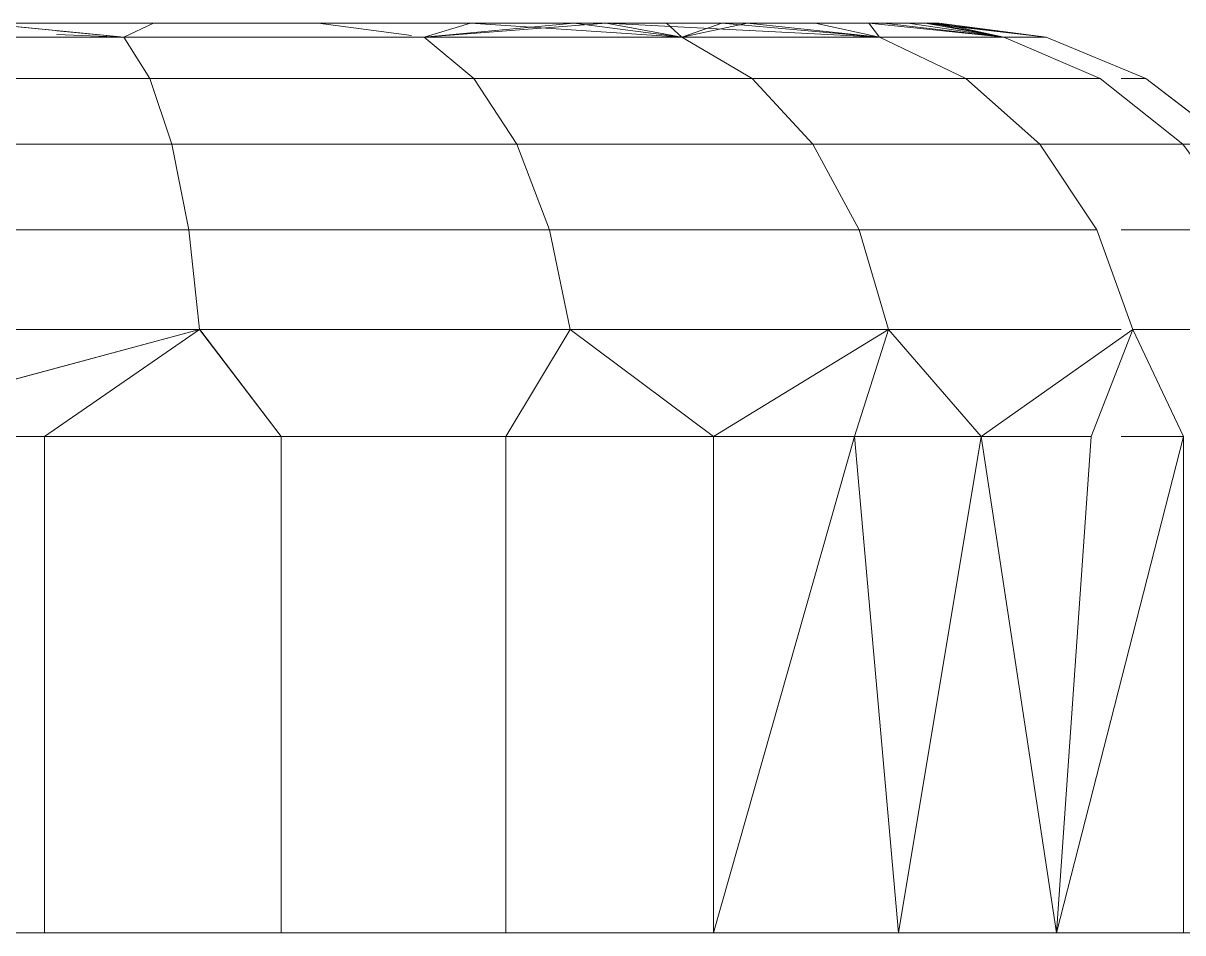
# Model space of a CAD drawing. Header units: centimetres. Extents: x -13467 to 3766, y -437 to 1921.
# Drawn here: x -7907.479 to -7904.675, y 94.029 to 96.229 of the extents above; entities that cross this region are included whole.
import ezdxf

# ---------------------------------------------------------------- set-up
doc = ezdxf.new("R2010")
doc.units = ezdxf.units.CM
doc.layers.add('M-EQPM', color=7, linetype='Continuous', lineweight=9)

# ---------------------------------------------------------------- blocks, each defined once
blk = doc.blocks.new('EQ-02-004 - EQ-02-004_dwg_Agrupar_791-V42-Sección 1-1')
at = {"layer": 'M-EQPM', "color": 136, "true_color": 0x007f7f}
for p, q in [((-7907.4105, 96.2294), (-7907.4486, 96.2294)), ((-7907.4105, 96.2294), (-7907.4486, 96.2294)), ((-7907.4486, 96.2294), (-7907.4105, 96.2294)), ((-7907.3872, 96.2294), (-7907.4105, 96.2294)), ((-7907.3872, 96.2294), (-7907.4105, 96.2294)), ((-7907.3982, 96.2294), (-7907.1646, 96.2294)), ((-7907.1646, 96.2294), (-7907.3982, 96.2294)), ((-7907.1646, 96.2294), (-7907.3982, 96.2294)), ((-7907.3794, 96.2294), (-7907.3872, 96.2294)), ((-7907.3794, 96.2294), (-7907.3872, 96.2294)), ((-7907.2357, 96.1953), (-7907.1646, 96.2294)), ((-7907.2357, 96.1953), (-7907.1646, 96.2294)), ((-7907.1646, 96.2294), (-7906.7659, 96.2294)), ((-7906.7659, 96.2294), (-7907.1646, 96.2294)), ((-7906.7659, 96.2294), (-7906.398, 96.2294)), ((-7906.398, 96.2294), (-7906.7659, 96.2294)), ((-7906.5404, 96.1994), (-7906.7659, 96.2294)), ((-7906.5404, 96.1994), (-7906.7659, 96.2294)), ((-7906.51, 96.1953), (-7906.398, 96.2294)), ((-7906.51, 96.1953), (-7906.0699, 96.2294)), ((-7906.51, 96.1953), (-7906.398, 96.2294)), ((-7906.51, 96.1953), (-7906.398, 96.2294)), ((-7906.398, 96.2294), (-7906.0699, 96.2294)), ((-7906.0699, 96.2294), (-7906.398, 96.2294)), ((-7905.8869, 96.1953), (-7906.398, 96.2294)), ((-7906.0699, 96.2294), (-7905.7896, 96.2294)), ((-7905.7896, 96.2294), (-7906.0699, 96.2294)), ((-7905.8869, 96.1953), (-7906.0699, 96.2294)), ((-7905.4087, 96.1953), (-7906.0699, 96.2294)), ((-7905.8869, 96.1953), (-7906.0699, 96.2294)), ((-7905.8869, 96.1953), (-7905.7896, 96.2294)), ((-7905.7896, 96.2294), (-7905.5641, 96.2294)), ((-7905.5641, 96.2294), (-7905.7896, 96.2294)), ((-7905.4087, 96.1953), (-7905.7896, 96.2294)), ((-7905.4087, 96.1953), (-7905.7896, 96.2294)), ((-7905.5641, 96.2294), (-7905.399, 96.2294)), ((-7905.399, 96.2294), (-7905.5641, 96.2294)), ((-7905.4087, 96.1953), (-7905.5641, 96.2294)), ((-7905.4087, 96.1953), (-7905.5641, 96.2294)), ((-7905.399, 96.2294), (-7905.2983, 96.2294)), ((-7905.2983, 96.2294), (-7905.399, 96.2294)), ((-7905.1081, 96.1953), (-7905.399, 96.2294)), ((-7905.1081, 96.1953), (-7905.399, 96.2294)), ((-7905.2983, 96.2294), (-7905.2644, 96.2294)), ((-7905.2644, 96.2294), (-7905.2983, 96.2294)), ((-7905.1081, 96.1953), (-7905.2983, 96.2294)), ((-7905.0056, 96.1953), (-7905.2983, 96.2294)), ((-7905.1081, 96.1953), (-7905.2983, 96.2294)), ((-7905.0056, 96.1953), (-7905.2644, 96.2294)), ((-7905.1081, 96.1953), (-7905.2644, 96.2294)), ((-7907.2357, 96.1953), (-7907.3982, 96.2112)), ((-7907.2357, 96.1953), (-7907.3982, 96.2112)), ((-7907.3982, 96.2112), (-7907.2357, 96.1953)), ((-7907.2357, 96.1953), (-7907.3982, 96.2112)), ((-7907.2357, 96.1953), (-7907.3982, 96.2024)), ((-7905.8869, 96.1953), (-7905.4087, 96.1953)), ((-7905.4087, 96.1953), (-7905.8869, 96.1953)), ((-7905.1998, 96.0954), (-7905.4087, 96.1953)), ((-7905.1998, 96.0954), (-7905.4087, 96.1953)), ((-7905.4087, 96.1953), (-7905.1081, 96.1953)), ((-7905.1081, 96.1953), (-7905.4087, 96.1953)), ((-7904.8751, 96.0954), (-7905.1081, 96.1953)), ((-7904.8751, 96.0954), (-7905.1081, 96.1953)), ((-7905.1081, 96.1953), (-7905.0056, 96.1953)), ((-7905.0056, 96.1953), (-7905.1081, 96.1953)), ((-7904.7644, 96.0954), (-7905.0056, 96.1953)), ((-7905.1998, 96.0954), (-7904.8751, 96.0954)), ((-7904.8751, 96.0954), (-7905.1998, 96.0954)), ((-7905.1998, 96.0954), (-7904.8751, 96.0954)), ((-7905.1998, 96.0954), (-7904.8751, 96.0954)), ((-7904.8241, 96.0954), (-7904.7644, 96.0954)), ((-7904.7644, 96.0954), (-7904.8241, 96.0954)), ((-7904.5573, 95.9365), (-7904.7644, 96.0954))]:
    blk.add_line(p, q, dxfattribs=at)
at = {"layer": 'M-EQPM', "color": 136, "true_color": 0x007f7f, "flags": 128}
for points in [[(-7907.4486, 96.2294), (-7907.4105, 96.2294), (-7907.3872, 96.2294), (-7907.3794, 96.2294), (-7907.3872, 96.2294), (-7907.4105, 96.2294), (-7907.4486, 96.2294)], [(-7907.3794, 96.2294), (-7907.3872, 96.2294), (-7907.4105, 96.2294), (-7907.4486, 96.2294)], [(-7907.3794, 96.2294), (-7907.3872, 96.2294), (-7907.4105, 96.2294)], [(-7907.3982, 96.2294), (-7907.1646, 96.2294), (-7907.2357, 96.1953), (-7907.3982, 96.2112)], [(-7907.3982, 96.2294), (-7907.1646, 96.2294), (-7907.2357, 96.1953)], [(-7907.3982, 96.2294), (-7907.1646, 96.2294), (-7907.2357, 96.1953), (-7907.3982, 96.2112)], [(-7907.2357, 96.1953), (-7907.1646, 96.2294), (-7906.7659, 96.2294), (-7907.1646, 96.2294)], [(-7906.5404, 96.1994), (-7906.7659, 96.2294), (-7907.1646, 96.2294), (-7906.7659, 96.2294), (-7906.398, 96.2294), (-7906.51, 96.1953)], [(-7906.0699, 96.2294), (-7906.398, 96.2294), (-7906.7659, 96.2294), (-7906.5404, 96.1994)], [(-7905.8868, 96.1953), (-7906.398, 96.2294), (-7905.8868, 96.1953), (-7906.0699, 96.2294), (-7906.398, 96.2294), (-7906.7659, 96.2294), (-7906.5404, 96.1994)], [(-7906.398, 96.2294), (-7906.7659, 96.2294), (-7906.5404, 96.1994)], [(-7905.1998, 96.0954), (-7905.4087, 96.1953), (-7905.8868, 96.1953), (-7906.0699, 96.2294), (-7906.51, 96.1953), (-7906.0699, 96.2294), (-7906.398, 96.2294), (-7906.0699, 96.2294)], [(-7905.8868, 96.1953), (-7906.0699, 96.2294), (-7905.4087, 96.1953), (-7906.0699, 96.2294), (-7905.7896, 96.2294), (-7906.0699, 96.2294)], [(-7905.7896, 96.2294), (-7906.0699, 96.2294), (-7905.8868, 96.1953), (-7905.7896, 96.2294), (-7905.8868, 96.1953)], [(-7904.8751, 96.0954), (-7905.1081, 96.1953), (-7905.4087, 96.1953), (-7905.7896, 96.2294), (-7905.4087, 96.1953), (-7905.5641, 96.2294), (-7905.7896, 96.2294), (-7906.0699, 96.2294)], [(-7905.8868, 96.1953), (-7905.4087, 96.1953), (-7905.5641, 96.2294), (-7905.399, 96.2294), (-7905.5641, 96.2294)], [(-7905.5641, 96.2294), (-7905.7896, 96.2294), (-7905.4087, 96.1953), (-7905.8868, 96.1953)], [(-7905.7896, 96.2294), (-7905.5641, 96.2294), (-7905.4087, 96.1953), (-7905.1081, 96.1953), (-7904.8751, 96.0954)], [(-7905.2983, 96.2294), (-7905.399, 96.2294), (-7905.1081, 96.1953), (-7905.4087, 96.1953), (-7905.1998, 96.0954)], [(-7905.1998, 96.0954), (-7904.8751, 96.0954), (-7905.1081, 96.1953), (-7905.0056, 96.1953), (-7905.2983, 96.2294), (-7905.1081, 96.1953), (-7905.4087, 96.1953), (-7905.1998, 96.0954)], [(-7905.1998, 96.0954), (-7904.8751, 96.0954), (-7905.1081, 96.1953), (-7905.0056, 96.1953), (-7905.1081, 96.1953), (-7905.2983, 96.2294), (-7905.2644, 96.2294), (-7905.2983, 96.2294), (-7905.2644, 96.2294), (-7905.0056, 96.1953), (-7905.2983, 96.2294)], [(-7905.8868, 96.1953), (-7905.4087, 96.1953), (-7905.1998, 96.0954)], [(-7904.6751, 95.9365), (-7904.5573, 95.9365), (-7904.7644, 96.0954), (-7904.8241, 96.0954)], [(-7904.8241, 96.0954), (-7904.7644, 96.0954), (-7904.5573, 95.9365), (-7904.6751, 95.9365)]]:
    blk.add_lwpolyline(points, dxfattribs=at)
for points in [[(-7906.51, 96.1953), (-7906.398, 96.2294)], [(-7905.7896, 96.2294), (-7905.5641, 96.2294), (-7905.4087, 96.1953)], [(-7904.8241, 96.0954), (-7904.7644, 96.0954), (-7905.0056, 96.1953), (-7905.1081, 96.1953), (-7905.399, 96.2294), (-7905.5641, 96.2294), (-7905.399, 96.2294), (-7905.2983, 96.2294), (-7905.1081, 96.1953), (-7905.399, 96.2294), (-7905.2983, 96.2294), (-7905.2644, 96.2294), (-7905.1081, 96.1953), (-7905.2644, 96.2294), (-7905.0056, 96.1953), (-7904.7644, 96.0954)], [(-7905.2983, 96.2294), (-7905.1081, 96.1953), (-7905.399, 96.2294)], [(-7907.3982, 96.2024), (-7907.2357, 96.1953)]]:
    blk.add_lwpolyline(points, close=True, dxfattribs=at)
blk = doc.blocks.new('EQ-02-004 - EQ-02-004_dwg_Agrupar_896-V45-Sección 1-1')
at = {"layer": 'M-EQPM', "color": 136, "true_color": 0x007f7f}
for p, q in [((-7907.5842, 96.2294), (-7907.1646, 96.2294)), ((-7907.2357, 96.1953), (-7907.5842, 96.2294)), ((-7907.4486, 96.2294), (-7907.5007, 96.2294)), ((-7907.4105, 96.2294), (-7907.4486, 96.2294)), ((-7907.4105, 96.2294), (-7907.4486, 96.2294)), ((-7907.3872, 96.2294), (-7907.4105, 96.2294)), ((-7907.3872, 96.2294), (-7907.4105, 96.2294)), ((-7907.1646, 96.2294), (-7907.3982, 96.2294)), ((-7907.3794, 96.2294), (-7907.3872, 96.2294)), ((-7907.3794, 96.2294), (-7907.3872, 96.2294)), ((-7907.2357, 96.1953), (-7907.1646, 96.2294)), ((-7907.2357, 96.1953), (-7907.1646, 96.2294)), ((-7906.7659, 96.2294), (-7907.1646, 96.2294)), ((-7907.1646, 96.2294), (-7906.7659, 96.2294)), ((-7906.398, 96.2294), (-7906.7659, 96.2294)), ((-7906.7659, 96.2294), (-7906.398, 96.2294)), ((-7906.5404, 96.1994), (-7906.7659, 96.2294)), ((-7906.5404, 96.1994), (-7906.7659, 96.2294)), ((-7906.51, 96.1953), (-7906.398, 96.2294)), ((-7906.51, 96.1953), (-7906.398, 96.2294)), ((-7906.51, 96.1953), (-7906.1477, 96.2294)), ((-7906.51, 96.1953), (-7906.398, 96.2294)), ((-7906.0699, 96.2294), (-7906.398, 96.2294)), ((-7906.398, 96.2294), (-7906.1477, 96.2294)), ((-7905.8869, 96.1953), (-7906.398, 96.2294)), ((-7906.1477, 96.2294), (-7905.9233, 96.2294)), ((-7906.1477, 96.2294), (-7905.7279, 96.2294)), ((-7905.8869, 96.1953), (-7906.1477, 96.2294)), ((-7905.7896, 96.2294), (-7906.0699, 96.2294)), ((-7905.4087, 96.1953), (-7906.0699, 96.2294)), ((-7905.8869, 96.1953), (-7906.0699, 96.2294)), ((-7905.9233, 96.2294), (-7905.7279, 96.2294)), ((-7905.8869, 96.1953), (-7905.9233, 96.2294)), ((-7905.8869, 96.1953), (-7905.7279, 96.2294)), ((-7905.5641, 96.2294), (-7905.7896, 96.2294)), ((-7905.4087, 96.1953), (-7905.7896, 96.2294)), ((-7905.7279, 96.2294), (-7905.5641, 96.2294)), ((-7905.4087, 96.1953), (-7905.7279, 96.2294)), ((-7905.399, 96.2294), (-7905.5641, 96.2294)), ((-7905.5641, 96.2294), (-7905.4344, 96.2294)), ((-7905.4087, 96.1953), (-7905.5641, 96.2294)), ((-7905.4087, 96.1953), (-7905.5641, 96.2294)), ((-7905.4344, 96.2294), (-7905.3404, 96.2294)), ((-7905.4344, 96.2294), (-7905.2835, 96.2294)), ((-7905.4087, 96.1953), (-7905.4344, 96.2294)), ((-7905.1081, 96.1953), (-7905.4344, 96.2294)), ((-7905.2983, 96.2294), (-7905.399, 96.2294)), ((-7905.1081, 96.1953), (-7905.399, 96.2294)), ((-7905.3404, 96.2294), (-7905.2835, 96.2294)), ((-7905.1081, 96.1953), (-7905.3404, 96.2294)), ((-7905.2983, 96.2294), (-7905.2644, 96.2294)), ((-7905.0056, 96.1953), (-7905.2983, 96.2294)), ((-7905.1081, 96.1953), (-7905.2983, 96.2294)), ((-7905.2644, 96.2294), (-7905.2835, 96.2294)), ((-7905.0056, 96.1953), (-7905.2835, 96.2294)), ((-7905.1081, 96.1953), (-7905.2835, 96.2294)), ((-7905.0056, 96.1953), (-7905.2644, 96.2294)), ((-7908.0144, 96.1953), (-7907.2357, 96.1953)), ((-7907.2357, 96.1953), (-7907.3982, 96.2112)), ((-7907.3982, 96.2112), (-7907.2357, 96.1953)), ((-7907.2357, 96.1953), (-7907.3982, 96.2024)), ((-7907.1732, 96.0954), (-7907.2357, 96.1953)), ((-7907.2357, 96.1953), (-7906.51, 96.1953)), ((-7906.3894, 96.0954), (-7906.51, 96.1953)), ((-7906.51, 96.1953), (-7905.8869, 96.1953)), ((-7906.51, 96.1953), (-7906.3894, 96.0954)), ((-7905.7163, 96.0954), (-7905.8869, 96.1953)), ((-7905.4087, 96.1953), (-7905.8869, 96.1953)), ((-7905.8869, 96.1953), (-7905.4087, 96.1953)), ((-7905.1998, 96.0954), (-7905.4087, 96.1953)), ((-7905.1998, 96.0954), (-7905.4087, 96.1953)), ((-7905.1081, 96.1953), (-7905.4087, 96.1953)), ((-7905.4087, 96.1953), (-7905.1081, 96.1953)), ((-7904.8751, 96.0954), (-7905.1081, 96.1953)), ((-7904.8751, 96.0954), (-7905.1081, 96.1953)), ((-7905.0056, 96.1953), (-7905.1081, 96.1953)), ((-7905.0056, 96.1953), (-7905.1081, 96.1953)), ((-7904.7644, 96.0954), (-7905.0056, 96.1953)), ((-7908.0144, 96.0954), (-7907.1732, 96.0954)), ((-7907.1196, 95.9365), (-7907.1732, 96.0954)), ((-7907.1732, 96.0954), (-7906.3894, 96.0954)), ((-7906.3894, 96.0954), (-7907.1732, 96.0954)), ((-7907.1732, 96.0954), (-7906.3894, 96.0954)), ((-7906.2859, 95.9365), (-7906.3894, 96.0954)), ((-7906.3894, 96.0954), (-7905.7163, 96.0954)), ((-7906.3894, 96.0954), (-7905.7163, 96.0954)), ((-7906.3894, 96.0954), (-7906.2859, 95.9365)), ((-7905.7163, 96.0954), (-7906.3894, 96.0954)), ((-7906.3894, 96.0954), (-7906.2859, 95.9365)), ((-7905.5699, 95.9365), (-7905.7163, 96.0954)), ((-7905.7163, 96.0954), (-7905.1998, 96.0954)), ((-7905.1998, 96.0954), (-7905.7163, 96.0954)), ((-7905.7163, 96.0954), (-7905.5699, 95.9365)), ((-7905.5699, 95.9365), (-7905.7163, 96.0954)), ((-7905.0205, 95.9365), (-7905.1998, 96.0954)), ((-7904.8751, 96.0954), (-7905.1998, 96.0954)), ((-7905.1998, 96.0954), (-7904.8751, 96.0954)), ((-7904.8751, 96.0954), (-7905.1998, 96.0954)), ((-7904.6751, 95.9365), (-7904.8751, 96.0954)), ((-7904.7644, 96.0954), (-7904.8241, 96.0954)), ((-7904.7644, 96.0954), (-7904.8241, 96.0954)), ((-7904.5573, 95.9365), (-7904.7644, 96.0954)), ((-7908.0144, 95.9365), (-7907.1196, 95.9365)), ((-7907.0785, 95.7294), (-7907.1196, 95.9365)), ((-7907.1196, 95.9365), (-7906.2859, 95.9365)), ((-7906.2859, 95.9365), (-7907.1196, 95.9365)), ((-7906.2859, 95.9365), (-7907.1196, 95.9365)), ((-7906.2064, 95.7294), (-7906.2859, 95.9365)), ((-7906.2859, 95.9365), (-7905.5699, 95.9365)), ((-7906.2064, 95.7294), (-7906.2859, 95.9365)), ((-7906.2064, 95.7294), (-7906.2859, 95.9365)), ((-7905.4575, 95.7294), (-7905.5699, 95.9365)), ((-7905.5699, 95.9365), (-7905.0205, 95.9365)), ((-7904.8828, 95.7294), (-7905.0205, 95.9365)), ((-7905.0205, 95.9365), (-7904.6751, 95.9365)), ((-7908.0144, 95.7294), (-7907.0785, 95.7294)), ((-7907.0785, 95.7294), (-7908.0144, 95.7294)), ((-7907.0785, 95.7294), (-7907.0527, 95.4882)), ((-7907.0785, 95.7294), (-7906.2064, 95.7294)), ((-7907.0785, 95.7294), (-7907.0527, 95.4882)), ((-7907.0785, 95.7294), (-7906.2064, 95.7294)), ((-7906.2064, 95.7294), (-7906.1564, 95.4882)), ((-7906.2064, 95.7294), (-7905.4575, 95.7294)), ((-7906.1564, 95.4882), (-7906.2064, 95.7294)), ((-7905.4575, 95.7294), (-7905.3868, 95.4882)), ((-7905.4575, 95.7294), (-7904.8828, 95.7294)), ((-7905.4575, 95.7294), (-7904.8828, 95.7294)), ((-7905.4575, 95.7294), (-7904.8828, 95.7294)), ((-7904.7963, 95.4882), (-7904.8828, 95.7294)), ((-7904.8828, 95.7294), (-7904.7963, 95.4882)), ((-7904.8241, 95.7294), (-7904.5216, 95.7294)), ((-7908.0144, 95.4882), (-7907.0527, 95.4882)), ((-7908.0144, 95.2294), (-7907.0527, 95.4882)), ((-7907.0527, 95.4882), (-7907.4278, 95.2294)), ((-7907.0527, 95.4882), (-7906.8556, 95.2294)), ((-7907.0527, 95.4882), (-7906.1564, 95.4882)), ((-7907.0527, 95.4882), (-7906.1564, 95.4882)), ((-7906.1564, 95.4882), (-7907.0527, 95.4882)), ((-7906.1564, 95.4882), (-7906.3119, 95.2294)), ((-7906.3119, 95.2294), (-7906.1564, 95.4882)), ((-7906.1564, 95.4882), (-7906.3119, 95.2294)), ((-7906.1564, 95.4882), (-7905.3868, 95.4882)), ((-7906.1564, 95.4882), (-7905.8102, 95.2294)), ((-7905.8102, 95.2294), (-7906.1564, 95.4882)), ((-7905.3868, 95.4882), (-7905.8102, 95.2294)), ((-7905.3868, 95.4882), (-7905.4689, 95.2294)), ((-7905.4689, 95.2294), (-7905.3869, 95.4882)), ((-7905.4689, 95.2294), (-7905.3869, 95.4882)), ((-7905.3868, 95.4882), (-7904.8241, 95.4882)), ((-7905.3868, 95.4882), (-7905.1629, 95.2294)), ((-7904.8241, 95.4882), (-7905.3868, 95.4882)), ((-7905.1629, 95.2294), (-7905.3868, 95.4882)), ((-7905.3868, 95.4882), (-7904.8241, 95.4882)), ((-7905.3868, 95.4882), (-7905.1629, 95.2294)), ((-7904.7963, 95.4882), (-7905.1629, 95.2294)), ((-7904.7963, 95.4882), (-7904.8964, 95.2294)), ((-7904.7963, 95.4882), (-7904.8964, 95.2294)), ((-7904.7963, 95.4882), (-7904.8964, 95.2294)), ((-7904.7963, 95.4882), (-7904.6731, 95.2294)), ((-7904.7963, 95.4882), (-7904.4251, 95.4882)), ((-7904.7963, 95.4882), (-7904.6731, 95.2294)), ((-7908.0144, 95.2294), (-7907.4278, 95.2294)), ((-7907.4278, 95.2294), (-7906.8556, 95.2294)), ((-7907.4278, 95.2294), (-7907.4278, 94.0294)), ((-7906.8556, 95.2294), (-7906.3119, 95.2294)), ((-7906.8556, 95.2294), (-7906.8556, 94.0294)), ((-7906.3119, 95.2294), (-7905.8102, 95.2294)), ((-7906.3119, 95.2294), (-7906.3119, 94.0294)), ((-7906.3119, 95.2294), (-7905.8102, 95.2294)), ((-7905.8102, 95.2294), (-7905.4689, 95.2294)), ((-7905.8102, 95.2294), (-7905.8102, 94.0294)), ((-7905.4689, 95.2294), (-7905.8102, 94.0294)), ((-7905.4689, 95.2294), (-7905.1629, 95.2294)), ((-7905.4689, 95.2294), (-7905.3628, 94.0294)), ((-7905.1629, 95.2294), (-7905.4689, 95.2294)), ((-7905.1629, 95.2294), (-7905.3628, 94.0294)), ((-7904.8964, 95.2294), (-7905.1629, 95.2294)), ((-7905.1629, 95.2294), (-7904.9806, 94.0294)), ((-7904.8964, 95.2294), (-7904.9806, 94.0294)), ((-7904.6731, 95.2294), (-7904.9806, 94.0294)), ((-7904.9806, 94.0294), (-7904.8964, 95.2294)), ((-7904.8241, 95.2294), (-7904.6731, 95.2294)), ((-7904.8241, 95.2294), (-7904.6731, 95.2294)), ((-7908.0144, 94.0294), (-7907.4278, 94.0294)), ((-7906.8556, 94.0294), (-7907.4278, 94.0294)), ((-7907.4278, 94.0294), (-7906.8556, 94.0294)), ((-7906.3119, 94.0294), (-7906.8556, 94.0294)), ((-7905.8102, 94.0294), (-7906.3119, 94.0294)), ((-7905.3628, 94.0294), (-7905.8102, 94.0294)), ((-7904.9806, 94.0294), (-7905.3628, 94.0294)), ((-7904.6731, 94.0294), (-7904.9806, 94.0294))]:
    blk.add_line(p, q, dxfattribs=at)
at = {"layer": 'M-EQPM', "color": 136, "true_color": 0x007f7f, "flags": 128}
for points in [[(-7908.7931, 96.1953), (-7908.8642, 96.2294), (-7908.4446, 96.2294), (-7908.0144, 96.2294), (-7907.5842, 96.2294), (-7907.1646, 96.2294), (-7907.2357, 96.1953), (-7907.5842, 96.2294), (-7908.0144, 96.2294), (-7908.0144, 96.1953)], [(-7907.5007, 96.2294), (-7907.4486, 96.2294), (-7907.4105, 96.2294), (-7907.3872, 96.2294), (-7907.3794, 96.2294), (-7907.3872, 96.2294), (-7907.4105, 96.2294), (-7907.4486, 96.2294)], [(-7907.4105, 96.2294), (-7907.4486, 96.2294), (-7907.5007, 96.2294), (-7907.5654, 96.2294)], [(-7907.4486, 96.2294), (-7907.4105, 96.2294), (-7907.3872, 96.2294), (-7907.3794, 96.2294)], [(-7907.4105, 96.2294), (-7907.3872, 96.2294), (-7907.3794, 96.2294)], [(-7906.7659, 96.2294), (-7907.1646, 96.2294), (-7907.3982, 96.2294)], [(-7907.3982, 96.2112), (-7907.2357, 96.1953), (-7907.1646, 96.2294), (-7907.3982, 96.2294)], [(-7907.2357, 96.1953), (-7907.1646, 96.2294), (-7906.7659, 96.2294)], [(-7905.7163, 96.0954), (-7905.8868, 96.1953), (-7906.51, 96.1953), (-7906.398, 96.2294), (-7906.7659, 96.2294), (-7907.1646, 96.2294), (-7906.7659, 96.2294), (-7906.5404, 96.1994)], [(-7906.51, 96.1953), (-7906.398, 96.2294), (-7906.7659, 96.2294), (-7906.5404, 96.1994)], [(-7905.8868, 96.1953), (-7905.4087, 96.1953), (-7905.5641, 96.2294), (-7905.399, 96.2294), (-7905.5641, 96.2294), (-7905.7896, 96.2294), (-7905.4087, 96.1953), (-7905.5641, 96.2294), (-7905.7896, 96.2294), (-7906.0699, 96.2294), (-7906.398, 96.2294), (-7906.7659, 96.2294), (-7906.5404, 96.1994)], [(-7906.398, 96.2294), (-7906.7659, 96.2294), (-7906.5404, 96.1994)], [(-7906.1477, 96.2294), (-7906.398, 96.2294), (-7906.1477, 96.2294), (-7906.51, 96.1953), (-7906.1477, 96.2294), (-7905.8868, 96.1953), (-7905.4087, 96.1953), (-7905.1998, 96.0954), (-7905.0205, 95.9365)], [(-7906.51, 96.1953), (-7906.398, 96.2294), (-7906.0699, 96.2294), (-7905.8868, 96.1953), (-7906.398, 96.2294), (-7905.8868, 96.1953)], [(-7905.9233, 96.2294), (-7906.1477, 96.2294), (-7905.8868, 96.1953), (-7905.9233, 96.2294), (-7905.7279, 96.2294), (-7905.8868, 96.1953), (-7905.7279, 96.2294), (-7905.4087, 96.1953), (-7905.1081, 96.1953), (-7904.8751, 96.0954)], [(-7905.8868, 96.1953), (-7906.0699, 96.2294), (-7905.4087, 96.1953), (-7906.0699, 96.2294), (-7905.7896, 96.2294)], [(-7905.1998, 96.0954), (-7905.4087, 96.1953), (-7905.8868, 96.1953), (-7905.9233, 96.2294)], [(-7905.7896, 96.2294), (-7905.4087, 96.1953), (-7905.8868, 96.1953)], [(-7905.7279, 96.2294), (-7905.4087, 96.1953), (-7905.5641, 96.2294), (-7905.7279, 96.2294), (-7905.5641, 96.2294), (-7905.4344, 96.2294), (-7905.5641, 96.2294), (-7905.4087, 96.1953), (-7905.4344, 96.2294), (-7905.4087, 96.1953), (-7905.1081, 96.1953), (-7904.8751, 96.0954)], [(-7904.8751, 96.0954), (-7905.1081, 96.1953), (-7905.0056, 96.1953), (-7904.7644, 96.0954), (-7905.0056, 96.1953), (-7905.1081, 96.1953), (-7905.4344, 96.2294)], [(-7905.2835, 96.2294), (-7905.0056, 96.1953), (-7905.2644, 96.2294), (-7905.2835, 96.2294), (-7905.2644, 96.2294), (-7905.2983, 96.2294), (-7905.399, 96.2294), (-7905.1081, 96.1953), (-7905.2983, 96.2294), (-7905.2644, 96.2294), (-7905.0056, 96.1953), (-7905.2983, 96.2294), (-7905.0056, 96.1953), (-7905.1081, 96.1953)], [(-7905.1081, 96.1953), (-7905.2835, 96.2294), (-7905.1081, 96.1953), (-7905.3404, 96.2294), (-7905.2835, 96.2294), (-7905.0056, 96.1953), (-7905.1081, 96.1953), (-7904.8751, 96.0954), (-7905.1998, 96.0954)], [(-7907.1732, 96.0954), (-7907.2357, 96.1953), (-7908.0144, 96.1953)], [(-7908.0144, 96.1953), (-7907.2357, 96.1953), (-7907.1732, 96.0954)], [(-7905.7163, 96.0954), (-7905.8868, 96.1953), (-7906.51, 96.1953), (-7907.2357, 96.1953)], [(-7907.2357, 96.1953), (-7906.51, 96.1953), (-7906.3894, 96.0954)], [(-7907.1196, 95.9365), (-7907.1732, 96.0954), (-7908.0144, 96.0954)], [(-7907.1196, 95.9365), (-7907.1732, 96.0954), (-7908.0144, 96.0954)], [(-7905.0205, 95.9365), (-7905.1998, 96.0954), (-7905.7163, 96.0954)], [(-7904.6751, 95.9365), (-7904.8751, 96.0954), (-7905.1998, 96.0954)], [(-7904.6751, 95.9365), (-7904.8751, 96.0954), (-7905.1998, 96.0954)], [(-7904.8241, 96.0954), (-7904.7644, 96.0954), (-7904.5573, 95.9365), (-7904.7644, 96.0954), (-7904.8241, 96.0954)], [(-7904.8241, 96.0954), (-7904.7644, 96.0954), (-7904.8241, 96.0954)], [(-7908.0144, 95.9365), (-7907.1196, 95.9365), (-7907.0785, 95.7294)], [(-7908.0144, 95.9365), (-7907.1196, 95.9365), (-7907.0785, 95.7294)], [(-7906.2859, 95.9365), (-7905.5699, 95.9365), (-7905.4575, 95.7294)], [(-7906.2859, 95.9365), (-7905.5699, 95.9365), (-7905.4575, 95.7294)], [(-7905.5699, 95.9365), (-7905.0205, 95.9365), (-7904.8828, 95.7294)], [(-7904.8828, 95.7294), (-7905.0205, 95.9365), (-7905.5699, 95.9365)], [(-7905.0205, 95.9365), (-7904.6751, 95.9365), (-7904.5216, 95.7294), (-7904.3984, 95.7294), (-7904.5216, 95.7294)], [(-7904.5216, 95.7294), (-7904.3984, 95.7294), (-7904.2985, 95.4882), (-7904.3984, 95.7294), (-7904.5216, 95.7294), (-7904.6751, 95.9365), (-7905.0205, 95.9365)], [(-7908.0144, 95.7294), (-7907.0785, 95.7294), (-7907.0527, 95.4882), (-7908.0144, 95.4882)], [(-7906.1564, 95.4882), (-7906.2064, 95.7294), (-7907.0785, 95.7294)], [(-7906.2064, 95.7294), (-7905.4575, 95.7294), (-7905.3868, 95.4882), (-7906.1564, 95.4882)], [(-7905.3868, 95.4882), (-7905.4575, 95.7294), (-7906.2064, 95.7294)], [(-7904.8828, 95.7294), (-7904.7963, 95.4882), (-7904.4251, 95.4882), (-7904.5216, 95.7294), (-7904.8241, 95.7294)], [(-7904.8241, 95.7294), (-7904.5216, 95.7294), (-7904.4251, 95.4882)], [(-7908.0144, 95.2294), (-7907.4278, 95.2294), (-7906.8556, 95.2294), (-7907.0526, 95.4882)], [(-7908.0144, 95.4882), (-7907.0527, 95.4882), (-7907.4278, 95.2294), (-7907.4278, 94.0294)], [(-7907.0527, 95.4882), (-7907.4278, 95.2294), (-7907.4278, 94.0294)], [(-7907.0526, 95.4882), (-7906.8556, 95.2294), (-7906.3119, 95.2294)], [(-7905.3868, 95.4882), (-7905.8102, 95.2294), (-7905.3868, 95.4882), (-7906.1564, 95.4882), (-7905.8102, 95.2294)], [(-7904.8964, 95.2294), (-7905.1629, 95.2294), (-7904.7963, 95.4882), (-7905.1629, 95.2294)], [(-7904.8241, 95.2294), (-7904.6731, 95.2294), (-7904.7963, 95.4882)], [(-7904.4962, 95.2294), (-7904.4251, 95.4882), (-7904.7963, 95.4882)], [(-7906.8556, 94.0294), (-7906.8556, 95.2294), (-7907.4278, 95.2294), (-7908.0144, 95.2294)], [(-7907.4278, 94.0294), (-7906.8556, 94.0294), (-7906.3119, 94.0294), (-7906.3119, 95.2294), (-7906.8556, 95.2294), (-7906.8556, 94.0294), (-7906.3119, 94.0294), (-7905.8102, 94.0294)], [(-7905.8102, 95.2294), (-7906.3119, 95.2294), (-7906.3119, 94.0294), (-7905.8102, 94.0294)], [(-7905.8102, 94.0294), (-7905.8102, 95.2294), (-7905.4689, 95.2294)], [(-7905.8102, 94.0294), (-7905.3628, 94.0294), (-7905.4689, 95.2294), (-7905.8102, 94.0294), (-7905.4689, 95.2294), (-7905.8102, 95.2294)], [(-7905.8102, 95.2294), (-7905.8102, 94.0294), (-7905.3628, 94.0294), (-7904.9806, 94.0294)], [(-7905.1629, 95.2294), (-7905.4689, 95.2294), (-7905.3628, 94.0294), (-7905.1629, 95.2294), (-7905.3628, 94.0294), (-7904.9806, 94.0294)], [(-7904.6731, 95.2294), (-7904.9806, 94.0294), (-7904.6731, 95.2294), (-7904.6731, 94.0294), (-7904.9806, 94.0294), (-7905.1629, 95.2294)], [(-7904.9806, 94.0294), (-7905.1629, 95.2294), (-7904.8964, 95.2294)], [(-7904.8964, 95.2294), (-7904.9806, 94.0294), (-7904.6731, 94.0294), (-7904.4479, 94.0294)]]:
    blk.add_lwpolyline(points, dxfattribs=at)
for points in [[(-7907.2357, 96.1953), (-7907.1646, 96.2294), (-7907.5842, 96.2294)], [(-7905.4344, 96.2294), (-7905.1081, 96.1953), (-7905.3404, 96.2294)], [(-7905.1998, 96.0954), (-7905.4087, 96.1953), (-7905.1081, 96.1953), (-7905.2983, 96.2294), (-7905.399, 96.2294), (-7905.1081, 96.1953), (-7905.4087, 96.1953)], [(-7907.3982, 96.2024), (-7907.2357, 96.1953)], [(-7908.0144, 95.2294), (-7907.0527, 95.4882)], [(-7908.0144, 94.0294), (-7907.4278, 94.0294)]]:
    blk.add_lwpolyline(points, close=True, dxfattribs=at)
blk = doc.blocks.new('EQ-02-004 - EQ-02-004_dwg_Agrupar_893-V46-Sección 1-1')
at = {"layer": 'M-EQPM', "color": 136, "true_color": 0x007f7f}
for p, q in [((-7907.4105, 96.2294), (-7907.4486, 96.2294)), ((-7907.4105, 96.2294), (-7907.4486, 96.2294)), ((-7907.4105, 96.2294), (-7907.4486, 96.2294)), ((-7907.3872, 96.2294), (-7907.4105, 96.2294)), ((-7907.3872, 96.2294), (-7907.4105, 96.2294)), ((-7907.1646, 96.2294), (-7907.3982, 96.2294)), ((-7907.3982, 96.2294), (-7907.1646, 96.2294)), ((-7907.3794, 96.2294), (-7907.3872, 96.2294)), ((-7907.3794, 96.2294), (-7907.3872, 96.2294)), ((-7907.2357, 96.1953), (-7907.1646, 96.2294)), ((-7907.2357, 96.1953), (-7907.1646, 96.2294)), ((-7906.7659, 96.2294), (-7907.1646, 96.2294)), ((-7907.1646, 96.2294), (-7906.7659, 96.2294)), ((-7906.398, 96.2294), (-7906.7659, 96.2294)), ((-7906.7659, 96.2294), (-7906.398, 96.2294)), ((-7906.5404, 96.1994), (-7906.7659, 96.2294)), ((-7906.5404, 96.1994), (-7906.7659, 96.2294)), ((-7906.51, 96.1953), (-7906.398, 96.2294)), ((-7906.51, 96.1953), (-7906.398, 96.2294)), ((-7906.51, 96.1953), (-7906.1477, 96.2294)), ((-7906.51, 96.1953), (-7906.398, 96.2294)), ((-7906.0699, 96.2294), (-7906.398, 96.2294)), ((-7906.398, 96.2294), (-7906.1477, 96.2294)), ((-7905.8869, 96.1953), (-7906.398, 96.2294)), ((-7906.1477, 96.2294), (-7905.9233, 96.2294)), ((-7906.1477, 96.2294), (-7905.7279, 96.2294)), ((-7905.8869, 96.1953), (-7906.1477, 96.2294)), ((-7905.7896, 96.2294), (-7906.0699, 96.2294)), ((-7905.4087, 96.1953), (-7906.0699, 96.2294)), ((-7905.8869, 96.1953), (-7906.0699, 96.2294)), ((-7905.9233, 96.2294), (-7905.7279, 96.2294)), ((-7905.8869, 96.1953), (-7905.9233, 96.2294)), ((-7905.8869, 96.1953), (-7905.7279, 96.2294)), ((-7905.5641, 96.2294), (-7905.7896, 96.2294)), ((-7905.4087, 96.1953), (-7905.7896, 96.2294)), ((-7905.7279, 96.2294), (-7905.5641, 96.2294)), ((-7905.4087, 96.1953), (-7905.7279, 96.2294)), ((-7905.399, 96.2294), (-7905.5641, 96.2294)), ((-7905.5641, 96.2294), (-7905.4344, 96.2294)), ((-7905.4087, 96.1953), (-7905.5641, 96.2294)), ((-7905.4087, 96.1953), (-7905.5641, 96.2294)), ((-7905.4344, 96.2294), (-7905.3404, 96.2294)), ((-7905.4344, 96.2294), (-7905.2835, 96.2294)), ((-7905.4087, 96.1953), (-7905.4344, 96.2294)), ((-7905.1081, 96.1953), (-7905.4344, 96.2294)), ((-7905.2983, 96.2294), (-7905.399, 96.2294)), ((-7905.1081, 96.1953), (-7905.399, 96.2294)), ((-7905.3404, 96.2294), (-7905.2835, 96.2294)), ((-7905.1081, 96.1953), (-7905.3404, 96.2294)), ((-7905.2983, 96.2294), (-7905.2644, 96.2294)), ((-7905.0056, 96.1953), (-7905.2983, 96.2294)), ((-7905.1081, 96.1953), (-7905.2983, 96.2294)), ((-7905.2644, 96.2294), (-7905.2835, 96.2294)), ((-7905.0056, 96.1953), (-7905.2835, 96.2294)), ((-7905.1081, 96.1953), (-7905.2835, 96.2294)), ((-7905.0056, 96.1953), (-7905.2644, 96.2294)), ((-7907.2357, 96.1953), (-7907.3982, 96.2112)), ((-7907.2357, 96.1953), (-7907.3982, 96.2112)), ((-7907.3982, 96.2112), (-7907.2357, 96.1953)), ((-7907.3982, 96.2112), (-7907.2357, 96.1953)), ((-7907.2357, 96.1953), (-7907.3982, 96.2024)), ((-7905.4087, 96.1953), (-7905.8869, 96.1953)), ((-7905.8869, 96.1953), (-7905.4087, 96.1953)), ((-7905.1998, 96.0954), (-7905.4087, 96.1953)), ((-7905.1998, 96.0954), (-7905.4087, 96.1953)), ((-7905.1081, 96.1953), (-7905.4087, 96.1953)), ((-7905.4087, 96.1953), (-7905.1081, 96.1953)), ((-7904.8751, 96.0954), (-7905.1081, 96.1953)), ((-7904.8751, 96.0954), (-7905.1081, 96.1953)), ((-7905.0056, 96.1953), (-7905.1081, 96.1953)), ((-7905.0056, 96.1953), (-7905.1081, 96.1953)), ((-7904.7644, 96.0954), (-7905.0056, 96.1953)), ((-7904.8751, 96.0954), (-7905.1998, 96.0954)), ((-7905.1998, 96.0954), (-7904.8751, 96.0954)), ((-7904.8751, 96.0954), (-7905.1998, 96.0954)), ((-7904.8751, 96.0954), (-7905.1998, 96.0954)), ((-7904.8751, 96.0954), (-7905.1998, 96.0954)), ((-7904.7644, 96.0954), (-7904.8241, 96.0954)), ((-7904.7644, 96.0954), (-7904.8241, 96.0954)), ((-7904.5573, 95.9365), (-7904.7644, 96.0954))]:
    blk.add_line(p, q, dxfattribs=at)
at = {"layer": 'M-EQPM', "color": 136, "true_color": 0x007f7f, "flags": 128}
for points in [[(-7907.4486, 96.2294), (-7907.4105, 96.2294), (-7907.3872, 96.2294), (-7907.3794, 96.2294), (-7907.3872, 96.2294), (-7907.4105, 96.2294), (-7907.4486, 96.2294)], [(-7907.4486, 96.2294), (-7907.4105, 96.2294), (-7907.3872, 96.2294), (-7907.3794, 96.2294)], [(-7907.4105, 96.2294), (-7907.3872, 96.2294), (-7907.3794, 96.2294)], [(-7906.7659, 96.2294), (-7907.1646, 96.2294), (-7907.3982, 96.2294)], [(-7907.2357, 96.1953), (-7907.1646, 96.2294), (-7907.3982, 96.2294)], [(-7907.3982, 96.2112), (-7907.2357, 96.1953), (-7907.1646, 96.2294), (-7907.3982, 96.2294)], [(-7907.3982, 96.2294), (-7907.1646, 96.2294), (-7907.2357, 96.1953), (-7907.3982, 96.2112)], [(-7907.2357, 96.1953), (-7907.1646, 96.2294), (-7906.7659, 96.2294)], [(-7906.51, 96.1953), (-7906.398, 96.2294), (-7906.7659, 96.2294), (-7907.1646, 96.2294), (-7906.7659, 96.2294), (-7906.5404, 96.1994)], [(-7906.51, 96.1953), (-7906.398, 96.2294), (-7906.7659, 96.2294), (-7906.5404, 96.1994)], [(-7905.8868, 96.1953), (-7905.4087, 96.1953), (-7905.5641, 96.2294), (-7905.399, 96.2294), (-7905.5641, 96.2294), (-7905.7896, 96.2294), (-7905.4087, 96.1953), (-7905.5641, 96.2294), (-7905.7896, 96.2294), (-7906.0699, 96.2294), (-7906.398, 96.2294), (-7906.7659, 96.2294), (-7906.5404, 96.1994)], [(-7906.398, 96.2294), (-7906.7659, 96.2294), (-7906.5404, 96.1994)], [(-7906.1477, 96.2294), (-7906.398, 96.2294), (-7906.1477, 96.2294), (-7906.51, 96.1953), (-7906.1477, 96.2294), (-7905.8868, 96.1953), (-7905.4087, 96.1953), (-7905.1998, 96.0954)], [(-7906.51, 96.1953), (-7906.398, 96.2294), (-7906.0699, 96.2294), (-7905.8868, 96.1953), (-7906.398, 96.2294), (-7905.8868, 96.1953)], [(-7905.9233, 96.2294), (-7906.1477, 96.2294), (-7905.8868, 96.1953), (-7905.9233, 96.2294), (-7905.7279, 96.2294), (-7905.8868, 96.1953), (-7905.7279, 96.2294), (-7905.4087, 96.1953), (-7905.1081, 96.1953), (-7904.8751, 96.0954)], [(-7905.8868, 96.1953), (-7906.0699, 96.2294), (-7905.4087, 96.1953), (-7906.0699, 96.2294), (-7905.7896, 96.2294)], [(-7905.1998, 96.0954), (-7905.4087, 96.1953), (-7905.8868, 96.1953), (-7905.9233, 96.2294)], [(-7905.7896, 96.2294), (-7905.4087, 96.1953), (-7905.8868, 96.1953)], [(-7905.7279, 96.2294), (-7905.4087, 96.1953), (-7905.5641, 96.2294), (-7905.7279, 96.2294), (-7905.5641, 96.2294), (-7905.4344, 96.2294), (-7905.5641, 96.2294), (-7905.4087, 96.1953), (-7905.4344, 96.2294), (-7905.4087, 96.1953), (-7905.1081, 96.1953), (-7904.8751, 96.0954)], [(-7904.8751, 96.0954), (-7905.1081, 96.1953), (-7905.0056, 96.1953), (-7904.7644, 96.0954), (-7905.0056, 96.1953), (-7905.1081, 96.1953), (-7905.4344, 96.2294)], [(-7905.2835, 96.2294), (-7905.0056, 96.1953), (-7905.2644, 96.2294), (-7905.2835, 96.2294), (-7905.2644, 96.2294), (-7905.2983, 96.2294), (-7905.399, 96.2294), (-7905.1081, 96.1953), (-7905.2983, 96.2294), (-7905.2644, 96.2294), (-7905.0056, 96.1953), (-7905.2983, 96.2294), (-7905.0056, 96.1953), (-7905.1081, 96.1953)], [(-7905.1081, 96.1953), (-7905.2835, 96.2294), (-7905.1081, 96.1953), (-7905.3404, 96.2294), (-7905.2835, 96.2294), (-7905.0056, 96.1953), (-7905.1081, 96.1953), (-7904.8751, 96.0954), (-7905.1998, 96.0954)], [(-7904.8241, 96.0954), (-7904.7644, 96.0954), (-7904.5573, 95.9365), (-7904.7644, 96.0954), (-7904.8241, 96.0954)], [(-7904.8241, 96.0954), (-7904.7644, 96.0954), (-7904.8241, 96.0954)]]:
    blk.add_lwpolyline(points, dxfattribs=at)
for points in [[(-7905.4344, 96.2294), (-7905.1081, 96.1953), (-7905.3404, 96.2294)], [(-7905.1998, 96.0954), (-7905.4087, 96.1953), (-7905.1081, 96.1953), (-7905.2983, 96.2294), (-7905.399, 96.2294), (-7905.1081, 96.1953), (-7905.4087, 96.1953)], [(-7907.3982, 96.2024), (-7907.2357, 96.1953)]]:
    blk.add_lwpolyline(points, close=True, dxfattribs=at)
blk = doc.blocks.new('EQ-02-004 - EQ-02-004_dwg_Agrupar_788-V47-Sección 1-1')
at = {"layer": 'M-EQPM', "color": 136, "true_color": 0x007f7f}
for p, q in [((-7907.4105, 96.2294), (-7907.4486, 96.2294)), ((-7907.4105, 96.2294), (-7907.4486, 96.2294)), ((-7907.4486, 96.2294), (-7907.4105, 96.2294)), ((-7907.3872, 96.2294), (-7907.4105, 96.2294)), ((-7907.3872, 96.2294), (-7907.4105, 96.2294)), ((-7907.3982, 96.2294), (-7907.1646, 96.2294)), ((-7907.1646, 96.2294), (-7907.3982, 96.2294)), ((-7907.1646, 96.2294), (-7907.3982, 96.2294)), ((-7907.3794, 96.2294), (-7907.3872, 96.2294)), ((-7907.3794, 96.2294), (-7907.3872, 96.2294)), ((-7907.2357, 96.1953), (-7907.1646, 96.2294)), ((-7907.2357, 96.1953), (-7907.1646, 96.2294)), ((-7907.1646, 96.2294), (-7906.7659, 96.2294)), ((-7906.7659, 96.2294), (-7907.1646, 96.2294)), ((-7906.7659, 96.2294), (-7906.398, 96.2294)), ((-7906.398, 96.2294), (-7906.7659, 96.2294)), ((-7906.5404, 96.1994), (-7906.7659, 96.2294)), ((-7906.5404, 96.1994), (-7906.7659, 96.2294)), ((-7906.51, 96.1953), (-7906.398, 96.2294)), ((-7906.51, 96.1953), (-7906.0699, 96.2294)), ((-7906.51, 96.1953), (-7906.398, 96.2294)), ((-7906.51, 96.1953), (-7906.398, 96.2294)), ((-7906.398, 96.2294), (-7906.0699, 96.2294)), ((-7906.0699, 96.2294), (-7906.398, 96.2294)), ((-7905.8869, 96.1953), (-7906.398, 96.2294)), ((-7906.0699, 96.2294), (-7905.7896, 96.2294)), ((-7905.7896, 96.2294), (-7906.0699, 96.2294)), ((-7905.8869, 96.1953), (-7906.0699, 96.2294)), ((-7905.4087, 96.1953), (-7906.0699, 96.2294)), ((-7905.8869, 96.1953), (-7906.0699, 96.2294)), ((-7905.8869, 96.1953), (-7905.7896, 96.2294)), ((-7905.7896, 96.2294), (-7905.5641, 96.2294)), ((-7905.5641, 96.2294), (-7905.7896, 96.2294)), ((-7905.4087, 96.1953), (-7905.7896, 96.2294)), ((-7905.4087, 96.1953), (-7905.7896, 96.2294)), ((-7905.5641, 96.2294), (-7905.399, 96.2294)), ((-7905.399, 96.2294), (-7905.5641, 96.2294)), ((-7905.4087, 96.1953), (-7905.5641, 96.2294)), ((-7905.4087, 96.1953), (-7905.5641, 96.2294)), ((-7905.399, 96.2294), (-7905.2983, 96.2294)), ((-7905.2983, 96.2294), (-7905.399, 96.2294)), ((-7905.1081, 96.1953), (-7905.399, 96.2294)), ((-7905.1081, 96.1953), (-7905.399, 96.2294)), ((-7905.2983, 96.2294), (-7905.2644, 96.2294)), ((-7905.2644, 96.2294), (-7905.2983, 96.2294)), ((-7905.1081, 96.1953), (-7905.2983, 96.2294)), ((-7905.0056, 96.1953), (-7905.2983, 96.2294)), ((-7905.1081, 96.1953), (-7905.2983, 96.2294)), ((-7905.0056, 96.1953), (-7905.2644, 96.2294)), ((-7905.1081, 96.1953), (-7905.2644, 96.2294)), ((-7907.2357, 96.1953), (-7907.3982, 96.2112)), ((-7907.2357, 96.1953), (-7907.3982, 96.2112)), ((-7907.3982, 96.2112), (-7907.2357, 96.1953)), ((-7907.2357, 96.1953), (-7907.3982, 96.2112)), ((-7907.2357, 96.1953), (-7907.3982, 96.2024)), ((-7905.8869, 96.1953), (-7905.4087, 96.1953)), ((-7905.4087, 96.1953), (-7905.8869, 96.1953)), ((-7905.1998, 96.0954), (-7905.4087, 96.1953)), ((-7905.1998, 96.0954), (-7905.4087, 96.1953)), ((-7905.4087, 96.1953), (-7905.1081, 96.1953)), ((-7905.1081, 96.1953), (-7905.4087, 96.1953)), ((-7904.8751, 96.0954), (-7905.1081, 96.1953)), ((-7904.8751, 96.0954), (-7905.1081, 96.1953)), ((-7905.1081, 96.1953), (-7905.0056, 96.1953)), ((-7905.0056, 96.1953), (-7905.1081, 96.1953)), ((-7904.7644, 96.0954), (-7905.0056, 96.1953)), ((-7905.1998, 96.0954), (-7904.8751, 96.0954)), ((-7904.8751, 96.0954), (-7905.1998, 96.0954)), ((-7905.1998, 96.0954), (-7904.8751, 96.0954)), ((-7905.1998, 96.0954), (-7904.8751, 96.0954)), ((-7904.8241, 96.0954), (-7904.7644, 96.0954)), ((-7904.7644, 96.0954), (-7904.8241, 96.0954)), ((-7904.5573, 95.9365), (-7904.7644, 96.0954))]:
    blk.add_line(p, q, dxfattribs=at)
at = {"layer": 'M-EQPM', "color": 136, "true_color": 0x007f7f, "flags": 128}
for points in [[(-7907.4486, 96.2294), (-7907.4105, 96.2294), (-7907.3872, 96.2294), (-7907.3794, 96.2294), (-7907.3872, 96.2294), (-7907.4105, 96.2294), (-7907.4486, 96.2294)], [(-7907.3794, 96.2294), (-7907.3872, 96.2294), (-7907.4105, 96.2294), (-7907.4486, 96.2294)], [(-7907.3794, 96.2294), (-7907.3872, 96.2294), (-7907.4105, 96.2294)], [(-7907.3982, 96.2294), (-7907.1646, 96.2294), (-7907.2357, 96.1953), (-7907.3982, 96.2112)], [(-7907.3982, 96.2294), (-7907.1646, 96.2294), (-7907.2357, 96.1953)], [(-7907.3982, 96.2294), (-7907.1646, 96.2294), (-7907.2357, 96.1953), (-7907.3982, 96.2112)], [(-7907.2357, 96.1953), (-7907.1646, 96.2294), (-7906.7659, 96.2294), (-7907.1646, 96.2294)], [(-7906.5404, 96.1994), (-7906.7659, 96.2294), (-7907.1646, 96.2294), (-7906.7659, 96.2294), (-7906.398, 96.2294), (-7906.51, 96.1953)], [(-7906.0699, 96.2294), (-7906.398, 96.2294), (-7906.7659, 96.2294), (-7906.5404, 96.1994)], [(-7905.8868, 96.1953), (-7906.398, 96.2294), (-7905.8868, 96.1953), (-7906.0699, 96.2294), (-7906.398, 96.2294), (-7906.7659, 96.2294), (-7906.5404, 96.1994)], [(-7906.398, 96.2294), (-7906.7659, 96.2294), (-7906.5404, 96.1994)], [(-7905.1998, 96.0954), (-7905.4087, 96.1953), (-7905.8868, 96.1953), (-7906.0699, 96.2294), (-7906.51, 96.1953), (-7906.0699, 96.2294), (-7906.398, 96.2294), (-7906.0699, 96.2294)], [(-7905.8868, 96.1953), (-7906.0699, 96.2294), (-7905.4087, 96.1953), (-7906.0699, 96.2294), (-7905.7896, 96.2294), (-7906.0699, 96.2294)], [(-7905.7896, 96.2294), (-7906.0699, 96.2294), (-7905.8868, 96.1953), (-7905.7896, 96.2294), (-7905.8868, 96.1953)], [(-7904.8751, 96.0954), (-7905.1081, 96.1953), (-7905.4087, 96.1953), (-7905.7896, 96.2294), (-7905.4087, 96.1953), (-7905.5641, 96.2294), (-7905.7896, 96.2294), (-7906.0699, 96.2294)], [(-7905.8868, 96.1953), (-7905.4087, 96.1953), (-7905.5641, 96.2294), (-7905.399, 96.2294), (-7905.5641, 96.2294)], [(-7905.5641, 96.2294), (-7905.7896, 96.2294), (-7905.4087, 96.1953), (-7905.8868, 96.1953)], [(-7905.7896, 96.2294), (-7905.5641, 96.2294), (-7905.4087, 96.1953), (-7905.1081, 96.1953), (-7904.8751, 96.0954)], [(-7905.2983, 96.2294), (-7905.399, 96.2294), (-7905.1081, 96.1953), (-7905.4087, 96.1953), (-7905.1998, 96.0954)], [(-7905.1998, 96.0954), (-7904.8751, 96.0954), (-7905.1081, 96.1953), (-7905.0056, 96.1953), (-7905.2983, 96.2294), (-7905.1081, 96.1953), (-7905.4087, 96.1953), (-7905.1998, 96.0954)], [(-7905.1998, 96.0954), (-7904.8751, 96.0954), (-7905.1081, 96.1953), (-7905.0056, 96.1953), (-7905.1081, 96.1953), (-7905.2983, 96.2294), (-7905.2644, 96.2294), (-7905.2983, 96.2294), (-7905.2644, 96.2294), (-7905.0056, 96.1953), (-7905.2983, 96.2294)], [(-7905.8868, 96.1953), (-7905.4087, 96.1953), (-7905.1998, 96.0954)], [(-7904.6751, 95.9365), (-7904.5573, 95.9365), (-7904.7644, 96.0954), (-7904.8241, 96.0954)], [(-7904.8241, 96.0954), (-7904.7644, 96.0954), (-7904.5573, 95.9365), (-7904.6751, 95.9365)]]:
    blk.add_lwpolyline(points, dxfattribs=at)
for points in [[(-7906.51, 96.1953), (-7906.398, 96.2294)], [(-7905.7896, 96.2294), (-7905.5641, 96.2294), (-7905.4087, 96.1953)], [(-7904.8241, 96.0954), (-7904.7644, 96.0954), (-7905.0056, 96.1953), (-7905.1081, 96.1953), (-7905.399, 96.2294), (-7905.5641, 96.2294), (-7905.399, 96.2294), (-7905.2983, 96.2294), (-7905.1081, 96.1953), (-7905.399, 96.2294), (-7905.2983, 96.2294), (-7905.2644, 96.2294), (-7905.1081, 96.1953), (-7905.2644, 96.2294), (-7905.0056, 96.1953), (-7904.7644, 96.0954)], [(-7905.2983, 96.2294), (-7905.1081, 96.1953), (-7905.399, 96.2294)], [(-7907.3982, 96.2024), (-7907.2357, 96.1953)]]:
    blk.add_lwpolyline(points, close=True, dxfattribs=at)
blk = doc.blocks.new('EQ-02-004 - EQ-02-004_dwg-1526208-Sección 1-1')
for name in ['EQ-02-004 - EQ-02-004_dwg_Agrupar_791-V42-Sección 1-1', 'EQ-02-004 - EQ-02-004_dwg_Agrupar_896-V45-Sección 1-1', 'EQ-02-004 - EQ-02-004_dwg_Agrupar_893-V46-Sección 1-1', 'EQ-02-004 - EQ-02-004_dwg_Agrupar_788-V47-Sección 1-1']:
    blk.add_blockref(name, (0, 0))
blk = doc.blocks.new('EQ-02-004 - EQ-02-004-1526283-Sección 1-1')
blk.add_blockref('EQ-02-004 - EQ-02-004_dwg-1526208-Sección 1-1', (0, 0))
blk = doc.blocks.new('PQ_RVR_MEP-01_ZZ_ZZ_MO_T_A_rvt-1-Sección 1-1')
at = {"layer": 'M-EQPM', "lineweight": 9}
blk.add_blockref('EQ-02-004 - EQ-02-004-1526283-Sección 1-1', (0, 0), dxfattribs=at)

msp = doc.modelspace()

# ---------------------------------------------------------------- block references
at = {"lineweight": 5}
msp.add_blockref('PQ_RVR_MEP-01_ZZ_ZZ_MO_T_A_rvt-1-Sección 1-1', (0, 0), dxfattribs=at)

doc.saveas('drawing.dxf')
